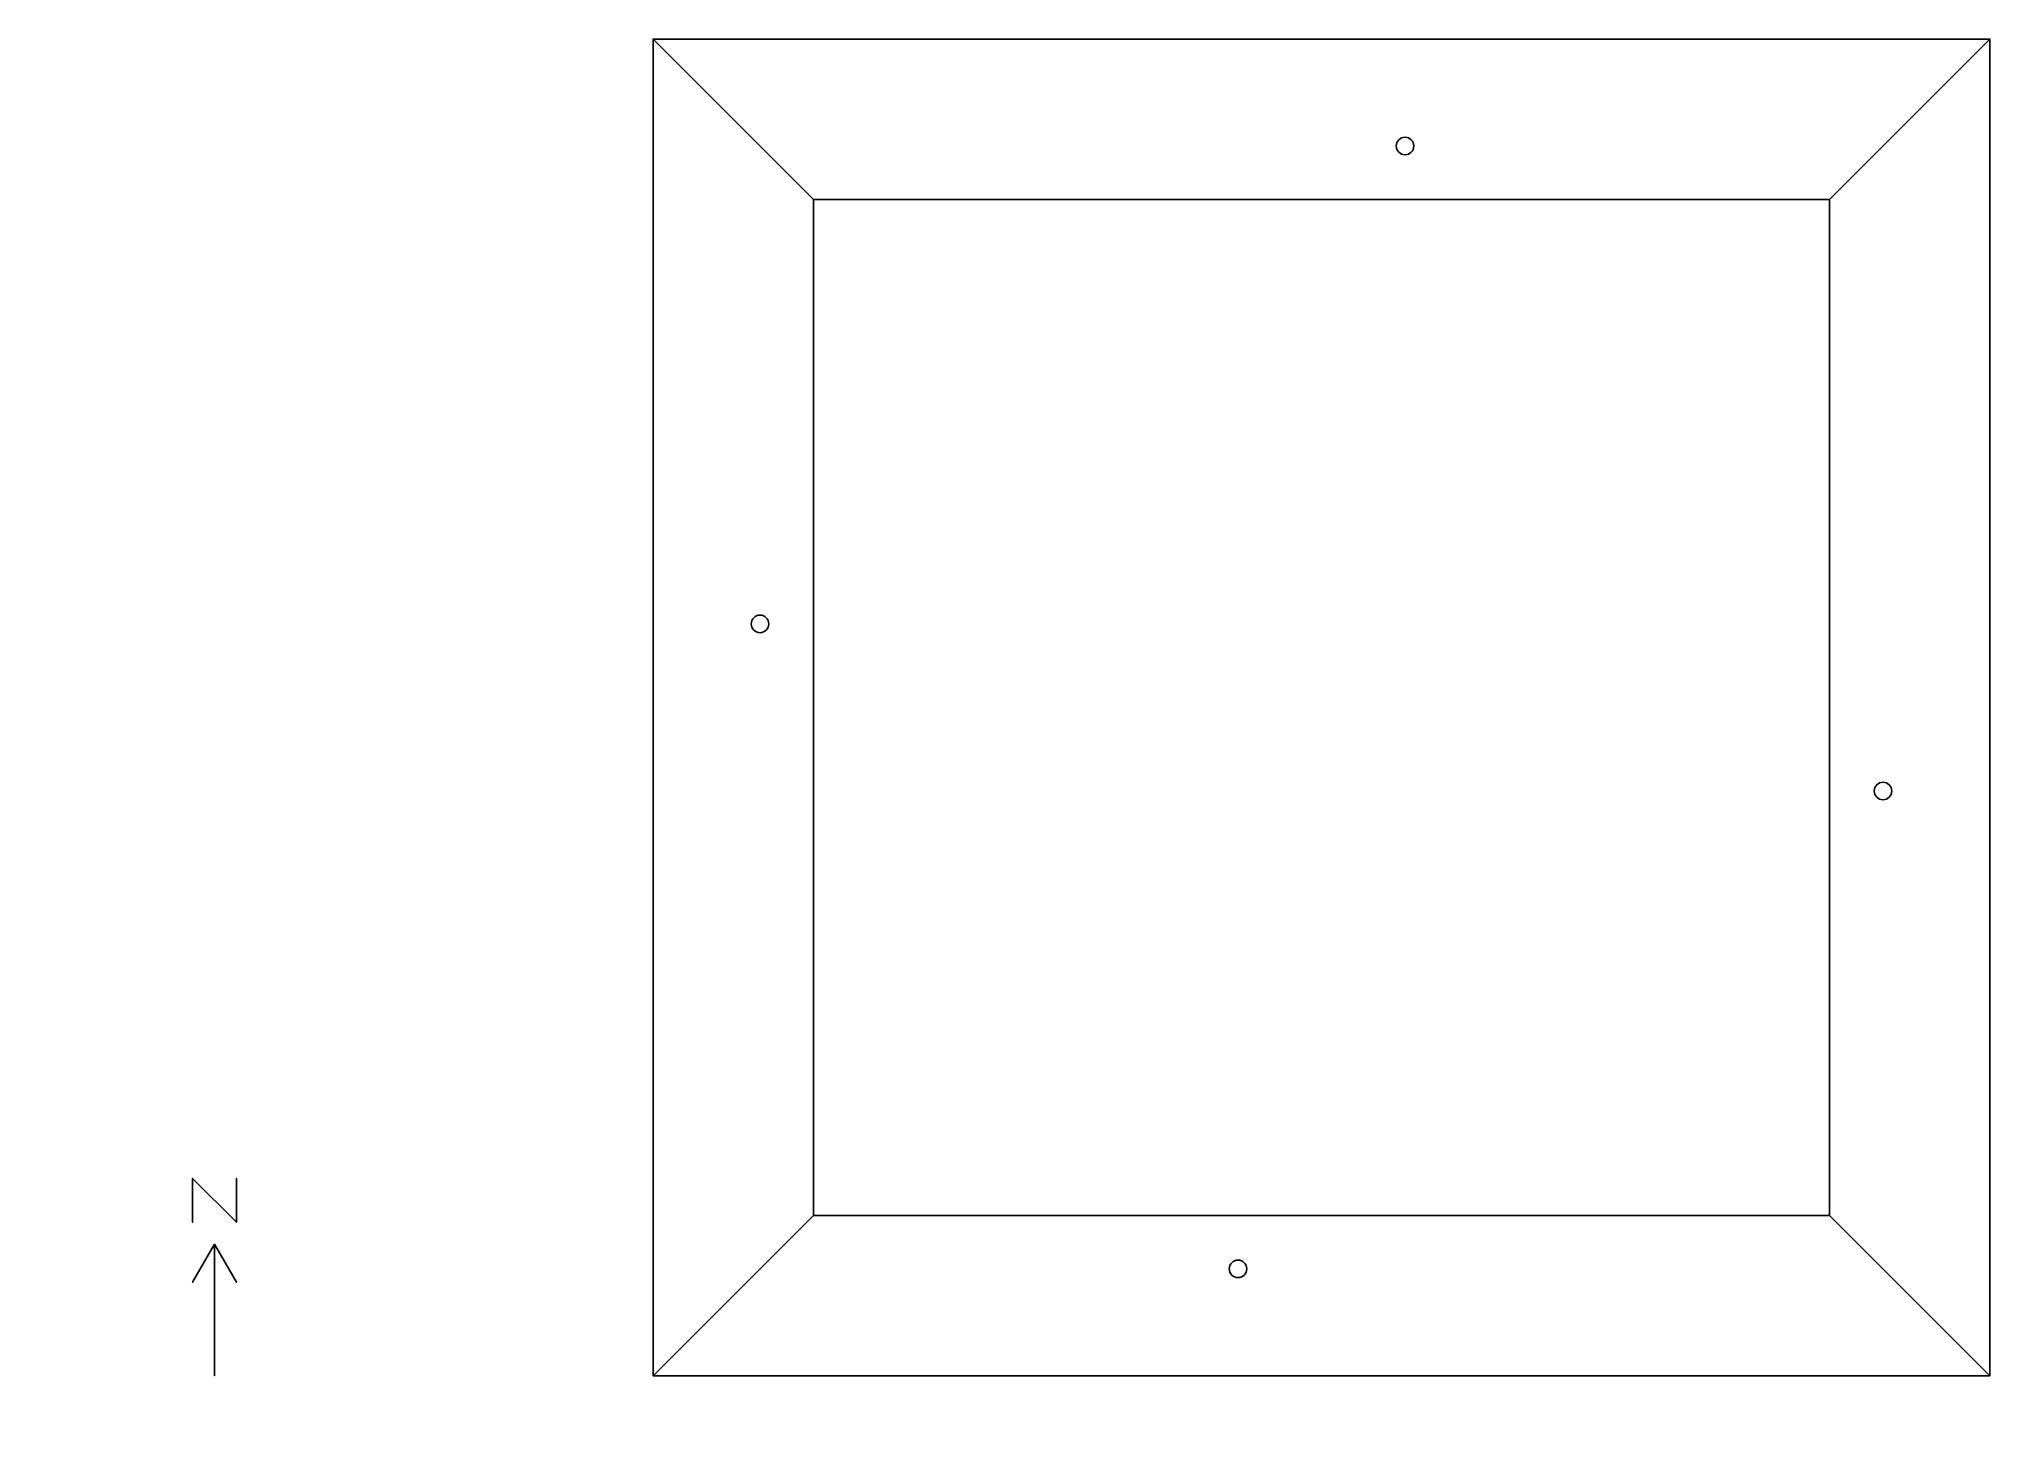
# Model space of a CAD drawing. Header units: metres. Extents: x -14 to 30.5, y -1.1 to 30.5.
import ezdxf

# ---------------------------------------------------------------- set-up
doc = ezdxf.new("R2010")
doc.units = ezdxf.units.M

msp = doc.modelspace()

# ---------------------------------------------------------------- linework, layer by layer
at = {"layer": '1', "color": 3}
for points in [[(-10.5, 4.5, 0.1), (-10.5, 4.5), (-10.5, 3.5), (-10.5, 3.5, 0.1)], [(-10.5, 4.5, 0.1), (-10.5, 4.5), (-9.5, 3.5), (-9.5, 3.5, 0.1)], [(-9.5, 4.5, 0.1), (-9.5, 4.5), (-9.5, 3.5), (-9.5, 3.5, 0.1)], [(-10, 3, 0.1), (-10, 3), (-10.5, 2.13398), (-10.5, 2.13398, 0.1)], [(-10, 3, 0.1), (-10, 3), (-10, 0), (-10, 0, 0.1)], [(-10, 3, 0.1), (-10, 3), (-9.5, 2.13398), (-9.5, 2.13398, 0.1)]]:
    msp.add_3dface(points, dxfattribs=at)
at = {"layer": 'CORE_PLNM_GC10', "color": 43}
for points in [[(26.82109, 26.82109, 3.65742), (26.82109, 26.82109, 2.74307), (3.65742, 26.82109, 2.74307), (3.65742, 26.82109, 3.65742)], [(3.65742, 26.82109, 3.65742), (3.65742, 26.82109, 2.74307), (3.65742, 3.65742, 2.74307), (3.65742, 3.65742, 3.65742)], [(26.82109, 3.65742, 3.65742), (26.82109, 3.65742, 2.74307), (26.82109, 26.82109, 2.74307), (26.82109, 26.82109, 3.65742)], [(3.65742, 3.65742, 3.65742), (3.65742, 3.65742, 2.74307), (26.82109, 3.65742, 2.74307), (26.82109, 3.65742, 3.65742)]]:
    msp.add_3dface(points, dxfattribs=at)
at = {"layer": 'CORE_PLNM_GC10', "color": 8}
msp.add_3dface([(26.82109, 26.82109, 2.74307), (26.82109, 3.65742, 2.74307), (3.65742, 3.65742, 2.74307), (3.65742, 26.82109, 2.74307)], dxfattribs=at)
at = {"layer": 'CORE_PLNM_GC10', "color": 15}
msp.add_3dface([(3.65742, 26.82109, 3.65742), (3.65742, 3.65742, 3.65742), (26.82109, 3.65742, 3.65742), (26.82109, 26.82109, 3.65742)], dxfattribs=at)
at = {"layer": 'CORE_PLNM_TC20', "color": 43}
for points in [[(26.82109, 26.82109, 7.31484), (26.82109, 26.82109, 6.40049), (3.65742, 26.82109, 6.40049), (3.65742, 26.82109, 7.31484)], [(3.65742, 26.82109, 7.31484), (3.65742, 26.82109, 6.40049), (3.65742, 3.65742, 6.40049), (3.65742, 3.65742, 7.31484)], [(26.82109, 3.65742, 7.31484), (26.82109, 3.65742, 6.40049), (26.82109, 26.82109, 6.40049), (26.82109, 26.82109, 7.31484)], [(3.65742, 3.65742, 7.31484), (3.65742, 3.65742, 6.40049), (26.82109, 3.65742, 6.40049), (26.82109, 3.65742, 7.31484)]]:
    msp.add_3dface(points, dxfattribs=at)
at = {"layer": 'CORE_PLNM_TC20', "color": 8}
msp.add_3dface([(26.82109, 26.82109, 6.40049), (26.82109, 3.65742, 6.40049), (3.65742, 3.65742, 6.40049), (3.65742, 26.82109, 6.40049)], dxfattribs=at)
at = {"layer": 'CORE_PLNM_TC20', "color": 15}
msp.add_3dface([(3.65742, 26.82109, 7.31484), (3.65742, 3.65742, 7.31484), (26.82109, 3.65742, 7.31484), (26.82109, 26.82109, 7.31484)], dxfattribs=at)
at = {"layer": 'CORE_SPC_GC5', "color": 43}
for points in [[(26.82109, 26.82109, 2.74307), (26.82109, 26.82109), (3.65742, 26.82109), (3.65742, 26.82109, 2.74307)], [(3.65742, 26.82109, 2.74307), (3.65742, 26.82109), (3.65742, 3.65742), (3.65742, 3.65742, 2.74307)], [(26.82109, 3.65742, 2.74307), (26.82109, 3.65742), (26.82109, 26.82109), (26.82109, 26.82109, 2.74307)], [(3.65742, 3.65742, 2.74307), (3.65742, 3.65742), (26.82109, 3.65742), (26.82109, 3.65742, 2.74307)]]:
    msp.add_3dface(points, dxfattribs=at)
at = {"layer": 'CORE_SPC_GC5', "color": 8}
msp.add_3dface([(26.82109, 26.82109), (26.82109, 3.65742), (3.65742, 3.65742), (3.65742, 26.82109)], dxfattribs=at)
at = {"layer": 'CORE_SPC_GC5', "color": 15}
msp.add_3dface([(3.65742, 26.82109, 2.74307), (3.65742, 3.65742, 2.74307), (26.82109, 3.65742, 2.74307), (26.82109, 26.82109, 2.74307)], dxfattribs=at)
at = {"layer": 'CORE_SPC_TC15', "color": 43}
for points in [[(26.82109, 26.82109, 6.40049), (26.82109, 26.82109, 3.65742), (3.65742, 26.82109, 3.65742), (3.65742, 26.82109, 6.40049)], [(3.65742, 26.82109, 6.40049), (3.65742, 26.82109, 3.65742), (3.65742, 3.65742, 3.65742), (3.65742, 3.65742, 6.40049)], [(26.82109, 3.65742, 6.40049), (26.82109, 3.65742, 3.65742), (26.82109, 26.82109, 3.65742), (26.82109, 26.82109, 6.40049)], [(3.65742, 3.65742, 6.40049), (3.65742, 3.65742, 3.65742), (26.82109, 3.65742, 3.65742), (26.82109, 3.65742, 6.40049)]]:
    msp.add_3dface(points, dxfattribs=at)
at = {"layer": 'CORE_SPC_TC15', "color": 8}
msp.add_3dface([(26.82109, 26.82109, 3.65742), (26.82109, 3.65742, 3.65742), (3.65742, 3.65742, 3.65742), (3.65742, 26.82109, 3.65742)], dxfattribs=at)
at = {"layer": 'CORE_SPC_TC15', "color": 15}
msp.add_3dface([(3.65742, 26.82109, 6.40049), (3.65742, 3.65742, 6.40049), (26.82109, 3.65742, 6.40049), (26.82109, 26.82109, 6.40049)], dxfattribs=at)
at = {"layer": 'EAST_PERIM_PLNM_GE7', "color": 43}
for points in [[(30.47851, 30.47851, 3.65742), (30.47851, 30.47851, 2.74307), (26.82109, 26.82109, 2.74307), (26.82109, 26.82109, 3.65742)], [(30.47851, 0, 3.65742), (30.47851, 0, 2.74307), (30.47851, 30.47851, 2.74307), (30.47851, 30.47851, 3.65742)], [(26.82109, 26.82109, 3.65742), (26.82109, 26.82109, 2.74307), (26.82109, 3.65742, 2.74307), (26.82109, 3.65742, 3.65742)], [(26.82109, 3.65742, 3.65742), (26.82109, 3.65742, 2.74307), (30.47851, 0, 2.74307), (30.47851, 0, 3.65742)]]:
    msp.add_3dface(points, dxfattribs=at)
at = {"layer": 'EAST_PERIM_PLNM_GE7', "color": 8}
msp.add_3dface([(30.47851, 0, 2.74307), (26.82109, 3.65742, 2.74307), (26.82109, 26.82109, 2.74307), (30.47851, 30.47851, 2.74307)], dxfattribs=at)
at = {"layer": 'EAST_PERIM_PLNM_GE7', "color": 15}
msp.add_3dface([(26.82109, 26.82109, 3.65742), (26.82109, 3.65742, 3.65742), (30.47851, 0, 3.65742), (30.47851, 30.47851, 3.65742)], dxfattribs=at)
at = {"layer": 'EAST_PERIM_PLNM_TE17', "color": 43}
for points in [[(30.47851, 30.47851, 7.31484), (30.47851, 30.47851, 6.40049), (26.82109, 26.82109, 6.40049), (26.82109, 26.82109, 7.31484)], [(30.47851, 0, 7.31484), (30.47851, 0, 6.40049), (30.47851, 30.47851, 6.40049), (30.47851, 30.47851, 7.31484)], [(26.82109, 26.82109, 7.31484), (26.82109, 26.82109, 6.40049), (26.82109, 3.65742, 6.40049), (26.82109, 3.65742, 7.31484)], [(26.82109, 3.65742, 7.31484), (26.82109, 3.65742, 6.40049), (30.47851, 0, 6.40049), (30.47851, 0, 7.31484)]]:
    msp.add_3dface(points, dxfattribs=at)
at = {"layer": 'EAST_PERIM_PLNM_TE17', "color": 8}
msp.add_3dface([(30.47851, 0, 6.40049), (26.82109, 3.65742, 6.40049), (26.82109, 26.82109, 6.40049), (30.47851, 30.47851, 6.40049)], dxfattribs=at)
at = {"layer": 'EAST_PERIM_PLNM_TE17', "color": 15}
msp.add_3dface([(30.47851, 30.47851, 7.31484), (26.82109, 26.82109, 7.31484), (26.82109, 3.65742, 7.31484), (30.47851, 0, 7.31484)], dxfattribs=at)
at = {"layer": 'EAST_PERIM_SPC_GE2', "color": 10}
msp.add_circle((28.04029, 13.335, 0.9), 0.2, dxfattribs=at)
at = {"layer": 'EAST_PERIM_SPC_GE2', "color": 43}
for points in [[(30.47851, 30.47851, 2.74307), (30.47851, 30.47851), (26.82109, 26.82109), (26.82109, 26.82109, 2.74307)], [(30.47851, 0, 2.74307), (30.47851, 0), (30.47851, 30.47851), (30.47851, 30.47851, 2.74307)], [(26.82109, 26.82109, 2.74307), (26.82109, 26.82109), (26.82109, 3.65742), (26.82109, 3.65742, 2.74307)], [(26.82109, 3.65742, 2.74307), (26.82109, 3.65742), (30.47851, 0), (30.47851, 0, 2.74307)]]:
    msp.add_3dface(points, dxfattribs=at)
at = {"layer": 'EAST_PERIM_SPC_GE2', "color": 8}
msp.add_3dface([(30.47851, 30.47851), (30.47851, 0), (26.82109, 3.65742), (26.82109, 26.82109)], dxfattribs=at)
at = {"layer": 'EAST_PERIM_SPC_GE2', "color": 15}
msp.add_3dface([(30.47851, 30.47851, 2.74307), (26.82109, 26.82109, 2.74307), (26.82109, 3.65742, 2.74307), (30.47851, 0, 2.74307)], dxfattribs=at)
at = {"layer": 'EAST_PERIM_SPC_GE2', "color": 143}
for points in [[(30.47851, 27.6606, 2.286), (30.47851, 27.6606, 0.762), (30.47851, 29.4894, 0.762), (30.47851, 29.4894, 2.286)], [(30.47851, 23.8506, 2.286), (30.47851, 23.8506, 0.762), (30.47851, 25.6794, 0.762), (30.47851, 25.6794, 2.286)], [(30.47851, 20.0406, 2.286), (30.47851, 20.0406, 0.762), (30.47851, 21.8694, 0.762), (30.47851, 21.8694, 2.286)], [(30.47851, 16.2306, 2.286), (30.47851, 16.2306, 0.762), (30.47851, 18.0594, 0.762), (30.47851, 18.0594, 2.286)], [(30.47851, 12.4206, 2.286), (30.47851, 12.4206, 0.762), (30.47851, 14.2494, 0.762), (30.47851, 14.2494, 2.286)], [(30.47851, 8.6106, 2.286), (30.47851, 8.6106, 0.762), (30.47851, 10.4394, 0.762), (30.47851, 10.4394, 2.286)], [(30.47851, 4.8006, 2.286), (30.47851, 4.8006, 0.762), (30.47851, 6.6294, 0.762), (30.47851, 6.6294, 2.286)], [(30.47851, 0.9906, 2.286), (30.47851, 0.9906, 0.762), (30.47851, 2.8194, 0.762), (30.47851, 2.8194, 2.286)]]:
    msp.add_3dface(points, dxfattribs=at)
at = {"layer": 'EAST_PERIM_SPC_GE2', "color": 45}
msp.add_3dface([(30.47851, 14.62969, 2.1335), (30.47851, 14.62969), (30.47851, 15.84883), (30.47851, 15.84883, 2.1335)], dxfattribs=at)
at = {"layer": 'EAST_PERIM_SPC_TE12', "color": 10}
msp.add_circle((28.04029, 13.335, 4.56), 0.2, dxfattribs=at)
at = {"layer": 'EAST_PERIM_SPC_TE12', "color": 43}
for points in [[(30.47851, 30.47851, 6.40049), (30.47851, 30.47851, 3.65742), (26.82109, 26.82109, 3.65742), (26.82109, 26.82109, 6.40049)], [(30.47851, 0, 6.40049), (30.47851, 0, 3.65742), (30.47851, 30.47851, 3.65742), (30.47851, 30.47851, 6.40049)], [(26.82109, 26.82109, 6.40049), (26.82109, 26.82109, 3.65742), (26.82109, 3.65742, 3.65742), (26.82109, 3.65742, 6.40049)], [(26.82109, 3.65742, 6.40049), (26.82109, 3.65742, 3.65742), (30.47851, 0, 3.65742), (30.47851, 0, 6.40049)]]:
    msp.add_3dface(points, dxfattribs=at)
at = {"layer": 'EAST_PERIM_SPC_TE12', "color": 8}
msp.add_3dface([(30.47851, 30.47851, 3.65742), (30.47851, 0, 3.65742), (26.82109, 3.65742, 3.65742), (26.82109, 26.82109, 3.65742)], dxfattribs=at)
at = {"layer": 'EAST_PERIM_SPC_TE12', "color": 15}
msp.add_3dface([(30.47851, 30.47851, 6.40049), (26.82109, 26.82109, 6.40049), (26.82109, 3.65742, 6.40049), (30.47851, 0, 6.40049)], dxfattribs=at)
at = {"layer": 'EAST_PERIM_SPC_TE12', "color": 143}
for points in [[(30.47851, 27.6606, 5.94342), (30.47851, 27.6606, 4.41942), (30.47851, 29.4894, 4.41942), (30.47851, 29.4894, 5.94342)], [(30.47851, 23.8506, 5.94342), (30.47851, 23.8506, 4.41942), (30.47851, 25.6794, 4.41942), (30.47851, 25.6794, 5.94342)], [(30.47851, 20.0406, 5.94342), (30.47851, 20.0406, 4.41942), (30.47851, 21.8694, 4.41942), (30.47851, 21.8694, 5.94342)], [(30.47851, 16.2306, 5.94342), (30.47851, 16.2306, 4.41942), (30.47851, 18.0594, 4.41942), (30.47851, 18.0594, 5.94342)], [(30.47851, 12.4206, 5.94342), (30.47851, 12.4206, 4.41942), (30.47851, 14.2494, 4.41942), (30.47851, 14.2494, 5.94342)], [(30.47851, 8.6106, 5.94342), (30.47851, 8.6106, 4.41942), (30.47851, 10.4394, 4.41942), (30.47851, 10.4394, 5.94342)], [(30.47851, 4.8006, 5.94342), (30.47851, 4.8006, 4.41942), (30.47851, 6.6294, 4.41942), (30.47851, 6.6294, 5.94342)], [(30.47851, 0.9906, 5.94342), (30.47851, 0.9906, 4.41942), (30.47851, 2.8194, 4.41942), (30.47851, 2.8194, 5.94342)]]:
    msp.add_3dface(points, dxfattribs=at)
at = {"layer": 'NORTH_PERIM_PLNM_GN8', "color": 43}
for points in [[(30.47851, 30.47851, 3.65742), (30.47851, 30.47851, 2.74307), (0, 30.47851, 2.74307), (0, 30.47851, 3.65742)], [(0, 30.47851, 3.65742), (0, 30.47851, 2.74307), (3.65742, 26.82109, 2.74307), (3.65742, 26.82109, 3.65742)], [(26.82109, 26.82109, 3.65742), (26.82109, 26.82109, 2.74307), (30.47851, 30.47851, 2.74307), (30.47851, 30.47851, 3.65742)], [(3.65742, 26.82109, 3.65742), (3.65742, 26.82109, 2.74307), (26.82109, 26.82109, 2.74307), (26.82109, 26.82109, 3.65742)]]:
    msp.add_3dface(points, dxfattribs=at)
at = {"layer": 'NORTH_PERIM_PLNM_GN8', "color": 8}
msp.add_3dface([(30.47851, 30.47851, 2.74307), (26.82109, 26.82109, 2.74307), (3.65742, 26.82109, 2.74307), (0, 30.47851, 2.74307)], dxfattribs=at)
at = {"layer": 'NORTH_PERIM_PLNM_GN8', "color": 15}
msp.add_3dface([(0, 30.47851, 3.65742), (3.65742, 26.82109, 3.65742), (26.82109, 26.82109, 3.65742), (30.47851, 30.47851, 3.65742)], dxfattribs=at)
at = {"layer": 'NORTH_PERIM_PLNM_TN18', "color": 43}
for points in [[(30.47851, 30.47851, 7.31484), (30.47851, 30.47851, 6.40049), (0, 30.47851, 6.40049), (0, 30.47851, 7.31484)], [(0, 30.47851, 7.31484), (0, 30.47851, 6.40049), (3.65742, 26.82109, 6.40049), (3.65742, 26.82109, 7.31484)], [(26.82109, 26.82109, 7.31484), (26.82109, 26.82109, 6.40049), (30.47851, 30.47851, 6.40049), (30.47851, 30.47851, 7.31484)], [(3.65742, 26.82109, 7.31484), (3.65742, 26.82109, 6.40049), (26.82109, 26.82109, 6.40049), (26.82109, 26.82109, 7.31484)]]:
    msp.add_3dface(points, dxfattribs=at)
at = {"layer": 'NORTH_PERIM_PLNM_TN18', "color": 8}
msp.add_3dface([(30.47851, 30.47851, 6.40049), (26.82109, 26.82109, 6.40049), (3.65742, 26.82109, 6.40049), (0, 30.47851, 6.40049)], dxfattribs=at)
at = {"layer": 'NORTH_PERIM_PLNM_TN18', "color": 15}
msp.add_3dface([(0, 30.47851, 7.31484), (3.65742, 26.82109, 7.31484), (26.82109, 26.82109, 7.31484), (30.47851, 30.47851, 7.31484)], dxfattribs=at)
at = {"layer": 'NORTH_PERIM_SPC_GN3', "color": 10}
msp.add_circle((17.14351, 28.04029, 0.9), 0.2, dxfattribs=at)
at = {"layer": 'NORTH_PERIM_SPC_GN3', "color": 43}
for points in [[(30.47851, 30.47851, 2.74307), (30.47851, 30.47851), (0, 30.47851), (0, 30.47851, 2.74307)], [(0, 30.47851, 2.74307), (0, 30.47851), (3.65742, 26.82109), (3.65742, 26.82109, 2.74307)], [(26.82109, 26.82109, 2.74307), (26.82109, 26.82109), (30.47851, 30.47851), (30.47851, 30.47851, 2.74307)], [(3.65742, 26.82109, 2.74307), (3.65742, 26.82109), (26.82109, 26.82109), (26.82109, 26.82109, 2.74307)]]:
    msp.add_3dface(points, dxfattribs=at)
at = {"layer": 'NORTH_PERIM_SPC_GN3', "color": 8}
msp.add_3dface([(30.47851, 30.47851), (26.82109, 26.82109), (3.65742, 26.82109), (0, 30.47851)], dxfattribs=at)
at = {"layer": 'NORTH_PERIM_SPC_GN3', "color": 15}
msp.add_3dface([(0, 30.47851, 2.74307), (3.65742, 26.82109, 2.74307), (26.82109, 26.82109, 2.74307), (30.47851, 30.47851, 2.74307)], dxfattribs=at)
at = {"layer": 'NORTH_PERIM_SPC_GN3', "color": 143}
for points in [[(2.81791, 30.47851, 2.286), (2.81791, 30.47851, 0.762), (0.98911, 30.47851, 0.762), (0.98911, 30.47851, 2.286)], [(6.62791, 30.47851, 2.286), (6.62791, 30.47851, 0.762), (4.79911, 30.47851, 0.762), (4.79911, 30.47851, 2.286)], [(10.43791, 30.47851, 2.286), (10.43791, 30.47851, 0.762), (8.60911, 30.47851, 0.762), (8.60911, 30.47851, 2.286)], [(14.24791, 30.47851, 2.286), (14.24791, 30.47851, 0.762), (12.41911, 30.47851, 0.762), (12.41911, 30.47851, 2.286)], [(18.05791, 30.47851, 2.286), (18.05791, 30.47851, 0.762), (16.22911, 30.47851, 0.762), (16.22911, 30.47851, 2.286)], [(21.86791, 30.47851, 2.286), (21.86791, 30.47851, 0.762), (20.03911, 30.47851, 0.762), (20.03911, 30.47851, 2.286)], [(25.67791, 30.47851, 2.286), (25.67791, 30.47851, 0.762), (23.84911, 30.47851, 0.762), (23.84911, 30.47851, 2.286)], [(29.48791, 30.47851, 2.286), (29.48791, 30.47851, 0.762), (27.65911, 30.47851, 0.762), (27.65911, 30.47851, 2.286)]]:
    msp.add_3dface(points, dxfattribs=at)
at = {"layer": 'NORTH_PERIM_SPC_GN3', "color": 45}
msp.add_3dface([(15.84883, 30.47851, 2.1335), (15.84883, 30.47851), (14.62969, 30.47851), (14.62969, 30.47851, 2.1335)], dxfattribs=at)
at = {"layer": 'NORTH_PERIM_SPC_TN13', "color": 10}
msp.add_circle((17.14351, 28.04029, 4.56), 0.2, dxfattribs=at)
at = {"layer": 'NORTH_PERIM_SPC_TN13', "color": 43}
for points in [[(30.47851, 30.47851, 6.40049), (30.47851, 30.47851, 3.65742), (0, 30.47851, 3.65742), (0, 30.47851, 6.40049)], [(0, 30.47851, 6.40049), (0, 30.47851, 3.65742), (3.65742, 26.82109, 3.65742), (3.65742, 26.82109, 6.40049)], [(26.82109, 26.82109, 6.40049), (26.82109, 26.82109, 3.65742), (30.47851, 30.47851, 3.65742), (30.47851, 30.47851, 6.40049)], [(3.65742, 26.82109, 6.40049), (3.65742, 26.82109, 3.65742), (26.82109, 26.82109, 3.65742), (26.82109, 26.82109, 6.40049)]]:
    msp.add_3dface(points, dxfattribs=at)
at = {"layer": 'NORTH_PERIM_SPC_TN13', "color": 8}
msp.add_3dface([(30.47851, 30.47851, 3.65742), (26.82109, 26.82109, 3.65742), (3.65742, 26.82109, 3.65742), (0, 30.47851, 3.65742)], dxfattribs=at)
at = {"layer": 'NORTH_PERIM_SPC_TN13', "color": 15}
msp.add_3dface([(0, 30.47851, 6.40049), (3.65742, 26.82109, 6.40049), (26.82109, 26.82109, 6.40049), (30.47851, 30.47851, 6.40049)], dxfattribs=at)
at = {"layer": 'NORTH_PERIM_SPC_TN13', "color": 143}
for points in [[(2.81791, 30.47851, 5.94342), (2.81791, 30.47851, 4.41942), (0.98911, 30.47851, 4.41942), (0.98911, 30.47851, 5.94342)], [(6.62791, 30.47851, 5.94342), (6.62791, 30.47851, 4.41942), (4.79911, 30.47851, 4.41942), (4.79911, 30.47851, 5.94342)], [(10.43791, 30.47851, 5.94342), (10.43791, 30.47851, 4.41942), (8.60911, 30.47851, 4.41942), (8.60911, 30.47851, 5.94342)], [(14.24791, 30.47851, 5.94342), (14.24791, 30.47851, 4.41942), (12.41911, 30.47851, 4.41942), (12.41911, 30.47851, 5.94342)], [(18.05791, 30.47851, 5.94342), (18.05791, 30.47851, 4.41942), (16.22911, 30.47851, 4.41942), (16.22911, 30.47851, 5.94342)], [(21.86791, 30.47851, 5.94342), (21.86791, 30.47851, 4.41942), (20.03911, 30.47851, 4.41942), (20.03911, 30.47851, 5.94342)], [(25.67791, 30.47851, 5.94342), (25.67791, 30.47851, 4.41942), (23.84911, 30.47851, 4.41942), (23.84911, 30.47851, 5.94342)], [(29.48791, 30.47851, 5.94342), (29.48791, 30.47851, 4.41942), (27.65911, 30.47851, 4.41942), (27.65911, 30.47851, 5.94342)]]:
    msp.add_3dface(points, dxfattribs=at)
at = {"layer": 'SOUTH_PERIM_PLNM_GS6', "color": 43}
for points in [[(3.65742, 3.65742, 3.65742), (3.65742, 3.65742, 2.74307), (0, 0, 2.74307), (0, 0, 3.65742)], [(26.82109, 3.65742, 3.65742), (26.82109, 3.65742, 2.74307), (3.65742, 3.65742, 2.74307), (3.65742, 3.65742, 3.65742)], [(30.47851, 0, 3.65742), (30.47851, 0, 2.74307), (26.82109, 3.65742, 2.74307), (26.82109, 3.65742, 3.65742)], [(0, 0, 3.65742), (0, 0, 2.74307), (30.47851, 0, 2.74307), (30.47851, 0, 3.65742)]]:
    msp.add_3dface(points, dxfattribs=at)
at = {"layer": 'SOUTH_PERIM_PLNM_GS6', "color": 8}
msp.add_3dface([(3.65742, 3.65742, 2.74307), (26.82109, 3.65742, 2.74307), (30.47851, 0, 2.74307), (0, 0, 2.74307)], dxfattribs=at)
at = {"layer": 'SOUTH_PERIM_PLNM_GS6', "color": 15}
msp.add_3dface([(26.82109, 3.65742, 3.65742), (3.65742, 3.65742, 3.65742), (0, 0, 3.65742), (30.47851, 0, 3.65742)], dxfattribs=at)
at = {"layer": 'SOUTH_PERIM_PLNM_TS16', "color": 43}
for points in [[(3.65742, 3.65742, 7.31484), (3.65742, 3.65742, 6.40049), (0, 0, 6.40049), (0, 0, 7.31484)], [(26.82109, 3.65742, 7.31484), (26.82109, 3.65742, 6.40049), (3.65742, 3.65742, 6.40049), (3.65742, 3.65742, 7.31484)], [(30.47851, 0, 7.31484), (30.47851, 0, 6.40049), (26.82109, 3.65742, 6.40049), (26.82109, 3.65742, 7.31484)], [(0, 0, 7.31484), (0, 0, 6.40049), (30.47851, 0, 6.40049), (30.47851, 0, 7.31484)]]:
    msp.add_3dface(points, dxfattribs=at)
at = {"layer": 'SOUTH_PERIM_PLNM_TS16', "color": 8}
msp.add_3dface([(3.65742, 3.65742, 6.40049), (26.82109, 3.65742, 6.40049), (30.47851, 0, 6.40049), (0, 0, 6.40049)], dxfattribs=at)
at = {"layer": 'SOUTH_PERIM_PLNM_TS16', "color": 15}
msp.add_3dface([(0, 0, 7.31484), (30.47851, 0, 7.31484), (26.82109, 3.65742, 7.31484), (3.65742, 3.65742, 7.31484)], dxfattribs=at)
at = {"layer": 'SOUTH_PERIM_SPC_GS1', "color": 10}
msp.add_circle((13.335, 2.43822, 0.9), 0.2, dxfattribs=at)
at = {"layer": 'SOUTH_PERIM_SPC_GS1', "color": 43}
for points in [[(3.65742, 3.65742, 2.74307), (3.65742, 3.65742), (0, 0), (0, 0, 2.74307)], [(26.82109, 3.65742, 2.74307), (26.82109, 3.65742), (3.65742, 3.65742), (3.65742, 3.65742, 2.74307)], [(30.47851, 0, 2.74307), (30.47851, 0), (26.82109, 3.65742), (26.82109, 3.65742, 2.74307)], [(0, 0, 2.74307), (0, 0), (30.47851, 0), (30.47851, 0, 2.74307)]]:
    msp.add_3dface(points, dxfattribs=at)
at = {"layer": 'SOUTH_PERIM_SPC_GS1', "color": 8}
msp.add_3dface([(30.47851, 0), (0, 0), (3.65742, 3.65742), (26.82109, 3.65742)], dxfattribs=at)
at = {"layer": 'SOUTH_PERIM_SPC_GS1', "color": 15}
msp.add_3dface([(0, 0, 2.74307), (30.47851, 0, 2.74307), (26.82109, 3.65742, 2.74307), (3.65742, 3.65742, 2.74307)], dxfattribs=at)
at = {"layer": 'SOUTH_PERIM_SPC_GS1', "color": 143}
for points in [[(0.9906, 0, 2.286), (0.9906, 0, 0.762), (2.8194, 0, 0.762), (2.8194, 0, 2.286)], [(4.8006, 0, 2.286), (4.8006, 0, 0.762), (6.6294, 0, 0.762), (6.6294, 0, 2.286)], [(8.6106, 0, 2.286), (8.6106, 0, 0.762), (10.4394, 0, 0.762), (10.4394, 0, 2.286)], [(12.4206, 0, 2.286), (12.4206, 0, 0.762), (14.2494, 0, 0.762), (14.2494, 0, 2.286)], [(16.2306, 0, 2.286), (16.2306, 0, 0.762), (18.0594, 0, 0.762), (18.0594, 0, 2.286)], [(20.0406, 0, 2.286), (20.0406, 0, 0.762), (21.8694, 0, 0.762), (21.8694, 0, 2.286)], [(23.8506, 0, 2.286), (23.8506, 0, 0.762), (25.6794, 0, 0.762), (25.6794, 0, 2.286)], [(27.6606, 0, 2.286), (27.6606, 0, 0.762), (29.4894, 0, 0.762), (29.4894, 0, 2.286)]]:
    msp.add_3dface(points, dxfattribs=at)
at = {"layer": 'SOUTH_PERIM_SPC_GS1', "color": 45}
msp.add_3dface([(14.62969, 0, 2.1335), (14.62969, 0), (15.84883, 0), (15.84883, 0, 2.1335)], dxfattribs=at)
at = {"layer": 'SOUTH_PERIM_SPC_TS11', "color": 10}
msp.add_circle((13.335, 2.43822, 4.56), 0.2, dxfattribs=at)
at = {"layer": 'SOUTH_PERIM_SPC_TS11', "color": 43}
for points in [[(3.65742, 3.65742, 6.40049), (3.65742, 3.65742, 3.65742), (0, 0, 3.65742), (0, 0, 6.40049)], [(26.82109, 3.65742, 6.40049), (26.82109, 3.65742, 3.65742), (3.65742, 3.65742, 3.65742), (3.65742, 3.65742, 6.40049)], [(30.47851, 0, 6.40049), (30.47851, 0, 3.65742), (26.82109, 3.65742, 3.65742), (26.82109, 3.65742, 6.40049)], [(0, 0, 6.40049), (0, 0, 3.65742), (30.47851, 0, 3.65742), (30.47851, 0, 6.40049)]]:
    msp.add_3dface(points, dxfattribs=at)
at = {"layer": 'SOUTH_PERIM_SPC_TS11', "color": 8}
msp.add_3dface([(30.47851, 0, 3.65742), (0, 0, 3.65742), (3.65742, 3.65742, 3.65742), (26.82109, 3.65742, 3.65742)], dxfattribs=at)
at = {"layer": 'SOUTH_PERIM_SPC_TS11', "color": 15}
msp.add_3dface([(0, 0, 6.40049), (30.47851, 0, 6.40049), (26.82109, 3.65742, 6.40049), (3.65742, 3.65742, 6.40049)], dxfattribs=at)
at = {"layer": 'SOUTH_PERIM_SPC_TS11', "color": 143}
for points in [[(0.9906, 0, 5.94342), (0.9906, 0, 4.41942), (2.8194, 0, 4.41942), (2.8194, 0, 5.94342)], [(4.8006, 0, 5.94342), (4.8006, 0, 4.41942), (6.6294, 0, 4.41942), (6.6294, 0, 5.94342)], [(8.6106, 0, 5.94342), (8.6106, 0, 4.41942), (10.4394, 0, 4.41942), (10.4394, 0, 5.94342)], [(12.4206, 0, 5.94342), (12.4206, 0, 4.41942), (14.2494, 0, 4.41942), (14.2494, 0, 5.94342)], [(16.2306, 0, 5.94342), (16.2306, 0, 4.41942), (18.0594, 0, 4.41942), (18.0594, 0, 5.94342)], [(20.0406, 0, 5.94342), (20.0406, 0, 4.41942), (21.8694, 0, 4.41942), (21.8694, 0, 5.94342)], [(23.8506, 0, 5.94342), (23.8506, 0, 4.41942), (25.6794, 0, 4.41942), (25.6794, 0, 5.94342)], [(27.6606, 0, 5.94342), (27.6606, 0, 4.41942), (29.4894, 0, 4.41942), (29.4894, 0, 5.94342)]]:
    msp.add_3dface(points, dxfattribs=at)
at = {"layer": 'WEST_PERIM_PLNM_GW9', "color": 43}
for points in [[(0, 30.47851, 3.65742), (0, 30.47851, 2.74307), (0, 0, 2.74307), (0, 0, 3.65742)], [(3.65742, 26.82109, 3.65742), (3.65742, 26.82109, 2.74307), (0, 30.47851, 2.74307), (0, 30.47851, 3.65742)], [(3.65742, 3.65742, 3.65742), (3.65742, 3.65742, 2.74307), (3.65742, 26.82109, 2.74307), (3.65742, 26.82109, 3.65742)], [(0, 0, 3.65742), (0, 0, 2.74307), (3.65742, 3.65742, 2.74307), (3.65742, 3.65742, 3.65742)]]:
    msp.add_3dface(points, dxfattribs=at)
at = {"layer": 'WEST_PERIM_PLNM_GW9', "color": 8}
msp.add_3dface([(3.65742, 26.82109, 2.74307), (3.65742, 3.65742, 2.74307), (0, 0, 2.74307), (0, 30.47851, 2.74307)], dxfattribs=at)
at = {"layer": 'WEST_PERIM_PLNM_GW9', "color": 15}
msp.add_3dface([(0, 0, 3.65742), (3.65742, 3.65742, 3.65742), (3.65742, 26.82109, 3.65742), (0, 30.47851, 3.65742)], dxfattribs=at)
at = {"layer": 'WEST_PERIM_PLNM_TW19', "color": 43}
for points in [[(0, 30.47851, 7.31484), (0, 30.47851, 6.40049), (0, 0, 6.40049), (0, 0, 7.31484)], [(3.65742, 26.82109, 7.31484), (3.65742, 26.82109, 6.40049), (0, 30.47851, 6.40049), (0, 30.47851, 7.31484)], [(3.65742, 3.65742, 7.31484), (3.65742, 3.65742, 6.40049), (3.65742, 26.82109, 6.40049), (3.65742, 26.82109, 7.31484)], [(0, 0, 7.31484), (0, 0, 6.40049), (3.65742, 3.65742, 6.40049), (3.65742, 3.65742, 7.31484)]]:
    msp.add_3dface(points, dxfattribs=at)
at = {"layer": 'WEST_PERIM_PLNM_TW19', "color": 8}
msp.add_3dface([(3.65742, 26.82109, 6.40049), (3.65742, 3.65742, 6.40049), (0, 0, 6.40049), (0, 30.47851, 6.40049)], dxfattribs=at)
at = {"layer": 'WEST_PERIM_PLNM_TW19', "color": 15}
msp.add_3dface([(0, 30.47851, 7.31484), (0, 0, 7.31484), (3.65742, 3.65742, 7.31484), (3.65742, 26.82109, 7.31484)], dxfattribs=at)
at = {"layer": 'WEST_PERIM_SPC_GW4', "color": 10}
msp.add_circle((2.43822, 17.14351, 0.9), 0.2, dxfattribs=at)
at = {"layer": 'WEST_PERIM_SPC_GW4', "color": 43}
for points in [[(0, 30.47851, 2.74307), (0, 30.47851), (0, 0), (0, 0, 2.74307)], [(3.65742, 26.82109, 2.74307), (3.65742, 26.82109), (0, 30.47851), (0, 30.47851, 2.74307)], [(3.65742, 3.65742, 2.74307), (3.65742, 3.65742), (3.65742, 26.82109), (3.65742, 26.82109, 2.74307)], [(0, 0, 2.74307), (0, 0), (3.65742, 3.65742), (3.65742, 3.65742, 2.74307)]]:
    msp.add_3dface(points, dxfattribs=at)
at = {"layer": 'WEST_PERIM_SPC_GW4', "color": 8}
msp.add_3dface([(0, 30.47851), (3.65742, 26.82109), (3.65742, 3.65742), (0, 0)], dxfattribs=at)
at = {"layer": 'WEST_PERIM_SPC_GW4', "color": 15}
msp.add_3dface([(0, 30.47851, 2.74307), (0, 0, 2.74307), (3.65742, 3.65742, 2.74307), (3.65742, 26.82109, 2.74307)], dxfattribs=at)
at = {"layer": 'WEST_PERIM_SPC_GW4', "color": 143}
for points in [[(0, 29.48791, 2.286), (0, 29.48791, 0.762), (0, 27.65911, 0.762), (0, 27.65911, 2.286)], [(0, 25.67791, 2.286), (0, 25.67791, 0.762), (0, 23.84911, 0.762), (0, 23.84911, 2.286)], [(0, 21.86791, 2.286), (0, 21.86791, 0.762), (0, 20.03911, 0.762), (0, 20.03911, 2.286)], [(0, 18.05791, 2.286), (0, 18.05791, 0.762), (0, 16.22911, 0.762), (0, 16.22911, 2.286)], [(0, 14.24791, 2.286), (0, 14.24791, 0.762), (0, 12.41911, 0.762), (0, 12.41911, 2.286)], [(0, 10.43791, 2.286), (0, 10.43791, 0.762), (0, 8.60911, 0.762), (0, 8.60911, 2.286)], [(0, 6.62791, 2.286), (0, 6.62791, 0.762), (0, 4.79911, 0.762), (0, 4.79911, 2.286)], [(0, 2.81791, 2.286), (0, 2.81791, 0.762), (0, 0.98911, 0.762), (0, 0.98911, 2.286)]]:
    msp.add_3dface(points, dxfattribs=at)
at = {"layer": 'WEST_PERIM_SPC_GW4', "color": 45}
msp.add_3dface([(0, 15.84883, 2.1335), (0, 15.84883), (0, 14.62969), (0, 14.62969, 2.1335)], dxfattribs=at)
at = {"layer": 'WEST_PERIM_SPC_TW14', "color": 10}
msp.add_circle((2.43822, 17.14351, 4.56), 0.2, dxfattribs=at)
at = {"layer": 'WEST_PERIM_SPC_TW14', "color": 43}
for points in [[(0, 30.47851, 6.40049), (0, 30.47851, 3.65742), (0, 0, 3.65742), (0, 0, 6.40049)], [(3.65742, 26.82109, 6.40049), (3.65742, 26.82109, 3.65742), (0, 30.47851, 3.65742), (0, 30.47851, 6.40049)], [(3.65742, 3.65742, 6.40049), (3.65742, 3.65742, 3.65742), (3.65742, 26.82109, 3.65742), (3.65742, 26.82109, 6.40049)], [(0, 0, 6.40049), (0, 0, 3.65742), (3.65742, 3.65742, 3.65742), (3.65742, 3.65742, 6.40049)]]:
    msp.add_3dface(points, dxfattribs=at)
at = {"layer": 'WEST_PERIM_SPC_TW14', "color": 8}
msp.add_3dface([(0, 30.47851, 3.65742), (3.65742, 26.82109, 3.65742), (3.65742, 3.65742, 3.65742), (0, 0, 3.65742)], dxfattribs=at)
at = {"layer": 'WEST_PERIM_SPC_TW14', "color": 15}
msp.add_3dface([(0, 30.47851, 6.40049), (0, 0, 6.40049), (3.65742, 3.65742, 6.40049), (3.65742, 26.82109, 6.40049)], dxfattribs=at)
at = {"layer": 'WEST_PERIM_SPC_TW14', "color": 143}
for points in [[(0, 29.48791, 5.94342), (0, 29.48791, 4.41942), (0, 27.65911, 4.41942), (0, 27.65911, 5.94342)], [(0, 25.67791, 5.94342), (0, 25.67791, 4.41942), (0, 23.84911, 4.41942), (0, 23.84911, 5.94342)], [(0, 21.86791, 5.94342), (0, 21.86791, 4.41942), (0, 20.03911, 4.41942), (0, 20.03911, 5.94342)], [(0, 18.05791, 5.94342), (0, 18.05791, 4.41942), (0, 16.22911, 4.41942), (0, 16.22911, 5.94342)], [(0, 14.24791, 5.94342), (0, 14.24791, 4.41942), (0, 12.41911, 4.41942), (0, 12.41911, 5.94342)], [(0, 10.43791, 5.94342), (0, 10.43791, 4.41942), (0, 8.60911, 4.41942), (0, 8.60911, 5.94342)], [(0, 6.62791, 5.94342), (0, 6.62791, 4.41942), (0, 4.79911, 4.41942), (0, 4.79911, 5.94342)], [(0, 2.81791, 5.94342), (0, 2.81791, 4.41942), (0, 0.98911, 4.41942), (0, 0.98911, 5.94342)]]:
    msp.add_3dface(points, dxfattribs=at)

doc.saveas('drawing.dxf')
